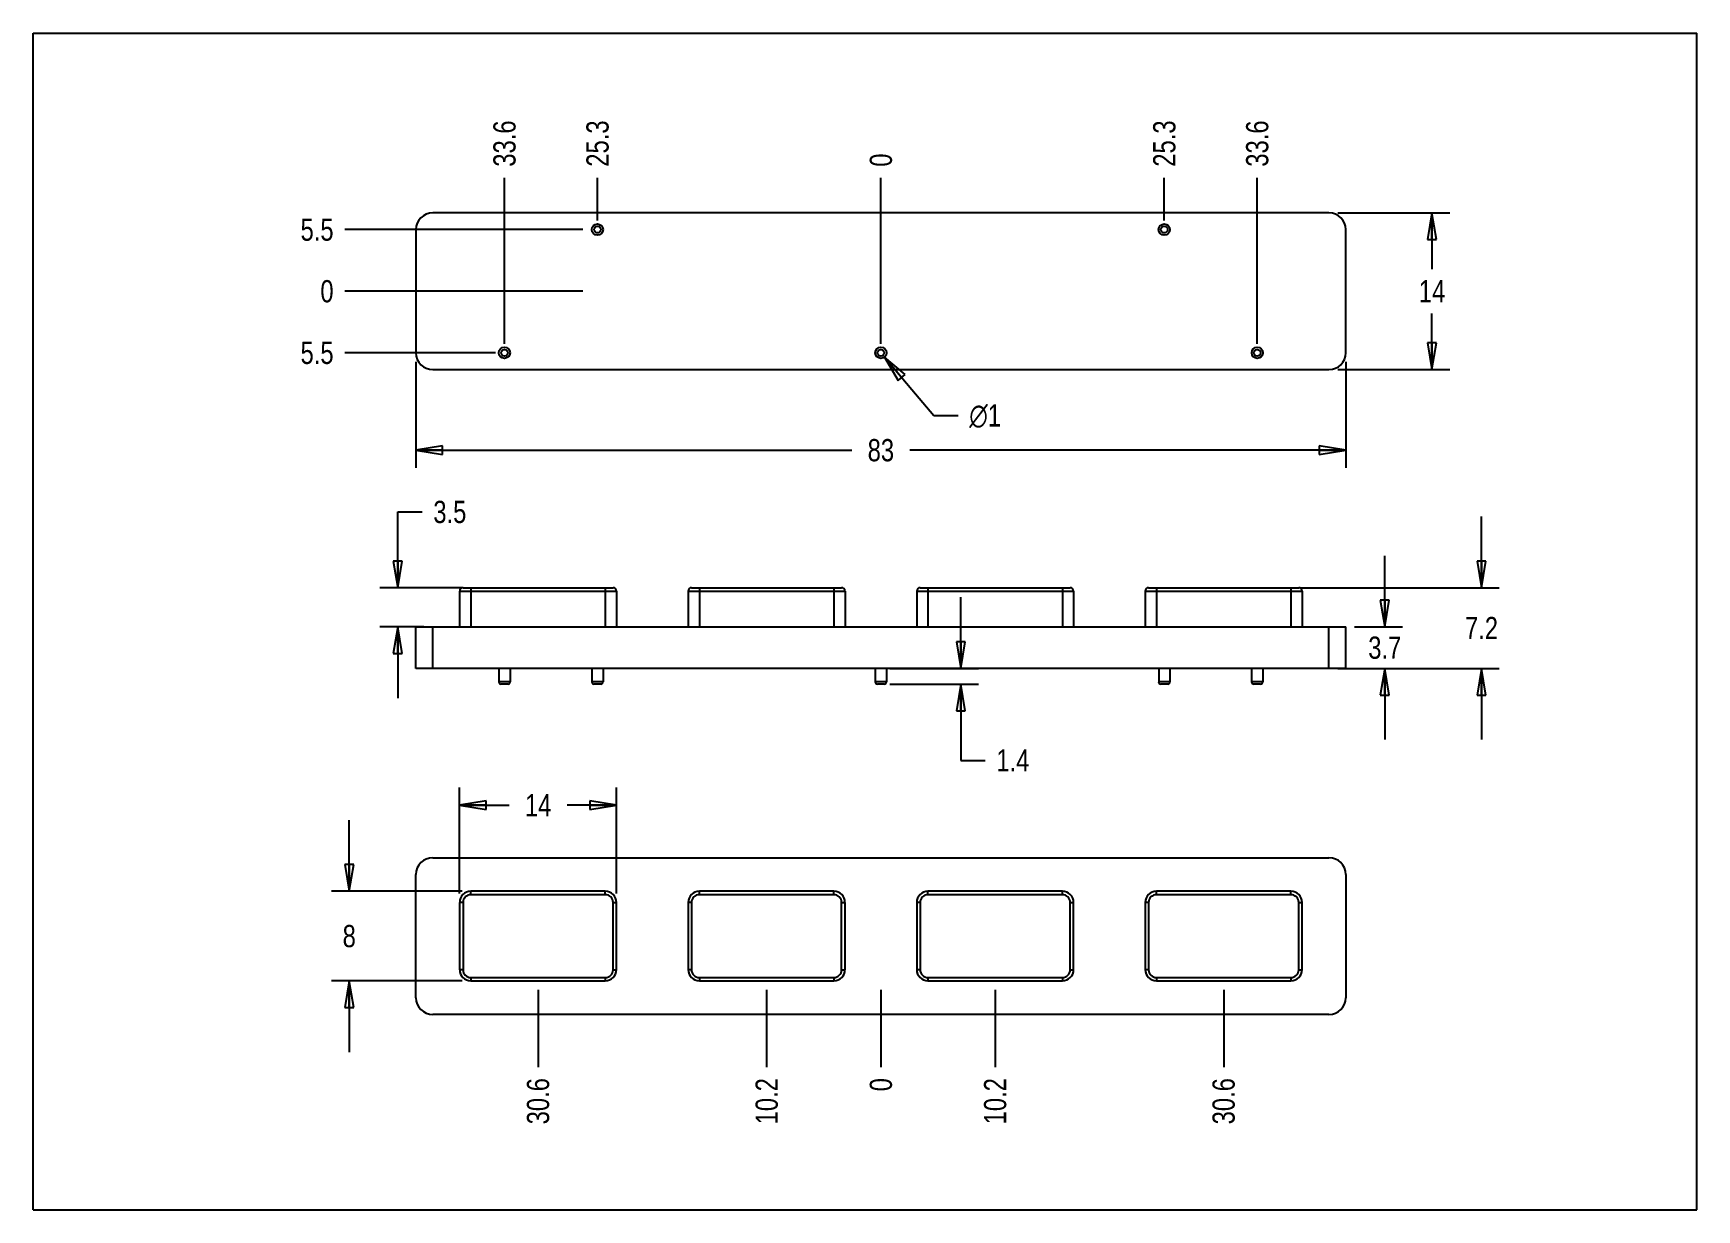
# Model space of a CAD drawing. Header units: inches. Extents: x 0 to 11.7, y 0 to 8.3.
import ezdxf

# ---------------------------------------------------------------- set-up
doc = ezdxf.new("R2010")
doc.units = ezdxf.units.IN
doc.header["$LTSCALE"] = 0.64311
doc.header["$MEASUREMENT"] = 0
doc.layers.get('0').update_dxf_attribs({"linetype": 'CONTINUOUS'})
doc.layers.add('02___PRT_ALL_AXES', color=7, linetype='CONTINUOUS')
doc.styles.get("Standard").update_dxf_attribs({"font": 'txt', "width": 0.8})
doc.styles.add('TEXTSTYLE_1', font='gdt', dxfattribs={"width": 0.8})
doc.dimstyles.new('DIMSTYLE_1', dxfattribs={"dimtxt": 0.15625, "dimasz": 0.1875, "dimexe": 0.125, "dimexo": 0.0625, "dimgap": 0.078125, "dimtad": 0, "dimtih": 1, "dimtoh": 1, "dimlfac": 0.5, "dimzin": 4, "dimdsep": 46, "dimtxsty": 'STANDARD', "dimblk": 'CLOSED', "dimblk1": 'CLOSED', "dimblk2": 'CLOSED', "dimcen": 0.09, "dimadec": 0, "dimazin": 0, "dimtfac": 1, "dimtofl": 0, "dimtmove": 0, "dimatfit": 3, "dimldrblk": 'CLOSED', "dimfxl": 1, "dimtolj": 1, "dimtzin": 4, "dimarcsym": 0})
doc.dimstyles.new('DIMSTYLE_2', dxfattribs={"dimtxt": 0.15625, "dimasz": 0.1875, "dimexe": 0.125, "dimexo": 0.0625, "dimgap": 0.09, "dimtad": 0, "dimtih": 1, "dimtoh": 1, "dimlfac": 0.5, "dimzin": 4, "dimdsep": 46, "dimtxsty": 'STANDARD', "dimblk": 'CLOSED', "dimblk1": 'CLOSED', "dimblk2": 'CLOSED', "dimcen": 0.09, "dimadec": 0, "dimazin": 0, "dimtfac": 1, "dimtofl": 0, "dimtmove": 0, "dimatfit": 3, "dimldrblk": 'CLOSED', "dimfxl": 1, "dimtolj": 1, "dimtzin": 4, "dimarcsym": 0})
doc.dimstyles.new('DIMSTYLE_3', dxfattribs={"dimtxt": 0.15625, "dimasz": 0.1875, "dimexe": 0.125, "dimexo": 0.0625, "dimgap": 0.09, "dimtad": 0, "dimtih": 1, "dimtoh": 1, "dimlfac": 0.5, "dimzin": 4, "dimdsep": 46, "dimtxsty": 'STANDARD', "dimblk": 'CLOSED', "dimblk1": 'CLOSED', "dimblk2": 'CLOSED', "dimcen": 0.09, "dimadec": 0, "dimazin": 0, "dimtfac": 1, "dimtmove": 0, "dimatfit": 2, "dimldrblk": 'CLOSED', "dimfxl": 1, "dimtolj": 1, "dimtzin": 4, "dimarcsym": 0})

# ---------------------------------------------------------------- blocks, each defined once
blk = doc.blocks.new('_CLOSED')
at = {"color": 0, "linetype": 'BYBLOCK'}
for p, q in [((0, 0), (-1, 0.167)), ((-1, 0.167), (-1, -0.167)), ((-1, -0.167), (0, 0)), ((-1, 0), (0, 0))]:
    blk.add_line(p, q, dxfattribs=at)
blk = doc.blocks.new('*D0')
at = {"color": 2, "linetype": 'CONTINUOUS'}
for p, q in [((2.221, 2.238), (2.221, 2.738)), ((3.014, 2.238), (2.096, 2.238)), ((3.014, 1.608), (2.096, 1.608)), ((2.221, 1.608), (2.221, 1.108))]:
    blk.add_line(p, q, dxfattribs=at)
at = {"color": 2, "linetype": 'CONTINUOUS', "xscale": 0.1875, "yscale": 0.1875, "zscale": 0.1875}
for p, rotation in [((2.221, 2.238), 270), ((2.221, 1.608), 90)]:
    blk.add_blockref('_CLOSED', p, dxfattribs=dict(at, rotation=rotation))
at = {"color": 2, "linetype": 'CONTINUOUS', "insert": (2.221, 2.001), "char_height": 0.156, "width": 0.125, "attachment_point": 2, "line_spacing_factor": 0.9}
blk.add_mtext('8', dxfattribs=at)
blk = doc.blocks.new('*D1')
at = {"color": 2, "linetype": 'CONTINUOUS'}
for p, q in [((2.997, 2.222), (2.997, 2.968)), ((4.1, 2.222), (4.1, 2.968)), ((2.997, 2.843), (3.345, 2.843)), ((4.1, 2.843), (3.752, 2.843))]:
    blk.add_line(p, q, dxfattribs=at)
at = {"color": 2, "linetype": 'CONTINUOUS', "xscale": 0.1875, "yscale": 0.1875, "zscale": 0.1875, "rotation": 180}
blk.add_blockref('_CLOSED', (2.997, 2.843), dxfattribs=at)
at = {"color": 2, "linetype": 'CONTINUOUS', "xscale": 0.1875, "yscale": 0.1875, "zscale": 0.1875}
blk.add_blockref('_CLOSED', (4.1, 2.843), dxfattribs=at)
at = {"color": 2, "linetype": 'CONTINUOUS', "insert": (3.549, 2.921), "char_height": 0.1562, "width": 0.25, "attachment_point": 2, "line_spacing_factor": 0.9}
blk.add_mtext('14', dxfattribs=at)
blk = doc.blocks.new('*D2')
at = {"color": 2, "linetype": 'CONTINUOUS'}
blk.add_line((5.155, 1.546), (5.155, 1.003), dxfattribs=at)
at = {"color": 2, "linetype": 'CONTINUOUS', "insert": (5.077, 0.925), "char_height": 0.1562, "width": 0.5, "attachment_point": 3, "rotation": 90, "line_spacing_factor": 0.9}
blk.add_mtext('10.2', dxfattribs=at)
blk = doc.blocks.new('*D3')
at = {"color": 2, "linetype": 'CONTINUOUS'}
blk.add_line((5.958, 1.546), (5.958, 1.003), dxfattribs=at)
at = {"color": 2, "linetype": 'CONTINUOUS', "insert": (5.88, 0.925), "char_height": 0.156, "width": 0.125, "attachment_point": 3, "rotation": 90, "line_spacing_factor": 0.9}
blk.add_mtext('0', dxfattribs=at)
blk = doc.blocks.new('*D4')
at = {"color": 2, "linetype": 'CONTINUOUS'}
blk.add_line((3.549, 1.546), (3.549, 1.003), dxfattribs=at)
at = {"color": 2, "linetype": 'CONTINUOUS', "insert": (3.47, 0.925), "char_height": 0.1562, "width": 0.5, "attachment_point": 3, "rotation": 90, "line_spacing_factor": 0.9}
blk.add_mtext('30.6', dxfattribs=at)
blk = doc.blocks.new('*D5')
at = {"color": 2, "linetype": 'CONTINUOUS'}
blk.add_line((6.761, 1.546), (6.761, 1.003), dxfattribs=at)
at = {"color": 2, "linetype": 'CONTINUOUS', "insert": (6.683, 0.925), "char_height": 0.1562, "width": 0.5, "attachment_point": 3, "rotation": 90, "line_spacing_factor": 0.9}
blk.add_mtext('10.2', dxfattribs=at)
blk = doc.blocks.new('*D6')
at = {"color": 2, "linetype": 'CONTINUOUS'}
blk.add_line((8.368, 1.546), (8.368, 1.003), dxfattribs=at)
at = {"color": 2, "linetype": 'CONTINUOUS', "insert": (8.289, 0.925), "char_height": 0.1562, "width": 0.5, "attachment_point": 3, "rotation": 90, "line_spacing_factor": 0.9}
blk.add_mtext('30.6', dxfattribs=at)
blk = doc.blocks.new('*D7')
at = {"color": 2, "linetype": 'CONTINUOUS'}
for p, q in [((9.5, 4.096), (9.5, 4.596)), ((9.288, 4.096), (9.625, 4.096)), ((9.288, 3.804), (9.625, 3.804)), ((9.5, 3.804), (9.5, 3.304))]:
    blk.add_line(p, q, dxfattribs=at)
at = {"color": 2, "linetype": 'CONTINUOUS', "xscale": 0.1875, "yscale": 0.1875, "zscale": 0.1875}
for p, rotation in [((9.5, 4.096), 270), ((9.5, 3.804), 90)]:
    blk.add_blockref('_CLOSED', p, dxfattribs=dict(at, rotation=rotation))
at = {"color": 2, "linetype": 'CONTINUOUS', "insert": (9.5, 4.028), "char_height": 0.1562, "width": 0.375, "attachment_point": 2, "line_spacing_factor": 0.9}
blk.add_mtext('3.7', dxfattribs=at)
blk = doc.blocks.new('*D8')
at = {"color": 2, "linetype": 'CONTINUOUS'}
for p, q in [((2.562, 4.371), (2.562, 4.904)), ((2.562, 4.904), (2.734, 4.904)), ((3.014, 4.371), (2.437, 4.371)), ((2.746, 4.096), (2.437, 4.096)), ((2.562, 4.096), (2.562, 3.596))]:
    blk.add_line(p, q, dxfattribs=at)
at = {"color": 2, "linetype": 'CONTINUOUS', "xscale": 0.1875, "yscale": 0.1875, "zscale": 0.1875}
for p, rotation in [((2.562, 4.371), 270), ((2.562, 4.096), 90)]:
    blk.add_blockref('_CLOSED', p, dxfattribs=dict(at, rotation=rotation))
at = {"color": 2, "linetype": 'CONTINUOUS', "insert": (2.812, 4.982), "char_height": 0.1562, "width": 0.375, "attachment_point": 1, "line_spacing_factor": 0.9}
blk.add_mtext('3.5', dxfattribs=at)
blk = doc.blocks.new('*D9')
at = {"color": 2, "linetype": 'CONTINUOUS'}
for p, q in [((10.18, 4.371), (10.18, 4.871)), ((8.902, 4.371), (10.305, 4.371)), ((9.17, 3.804), (10.305, 3.804)), ((10.18, 3.804), (10.18, 3.304))]:
    blk.add_line(p, q, dxfattribs=at)
at = {"color": 2, "linetype": 'CONTINUOUS', "xscale": 0.1875, "yscale": 0.1875, "zscale": 0.1875}
for p, rotation in [((10.18, 4.371), 270), ((10.18, 3.804), 90)]:
    blk.add_blockref('_CLOSED', p, dxfattribs=dict(at, rotation=rotation))
at = {"color": 2, "linetype": 'CONTINUOUS', "insert": (10.18, 4.166), "char_height": 0.1562, "width": 0.375, "attachment_point": 2, "line_spacing_factor": 0.9}
blk.add_mtext('7.2', dxfattribs=at)
blk = doc.blocks.new('*D10')
at = {"color": 2, "linetype": 'CONTINUOUS'}
for p, q in [((6.52, 3.804), (6.52, 4.304)), ((6.021, 3.804), (6.645, 3.804)), ((6.02, 3.694), (6.645, 3.694)), ((6.52, 3.694), (6.52, 3.158)), ((6.52, 3.158), (6.691, 3.158))]:
    blk.add_line(p, q, dxfattribs=at)
at = {"color": 2, "linetype": 'CONTINUOUS', "xscale": 0.1875, "yscale": 0.1875, "zscale": 0.1875}
for p, rotation in [((6.52, 3.804), 270), ((6.52, 3.694), 90)]:
    blk.add_blockref('_CLOSED', p, dxfattribs=dict(at, rotation=rotation))
at = {"color": 2, "linetype": 'CONTINUOUS', "insert": (6.77, 3.236), "char_height": 0.1562, "width": 0.375, "attachment_point": 1, "line_spacing_factor": 0.9}
blk.add_mtext('1.4', dxfattribs=at)
blk = doc.blocks.new('*D11')
at = {"color": 2, "linetype": 'CONTINUOUS'}
blk.add_line((3.864, 6.888), (2.189, 6.888), dxfattribs=at)
at = {"color": 2, "linetype": 'CONTINUOUS', "insert": (2.111, 6.966), "char_height": 0.1562, "width": 0.375, "attachment_point": 3, "line_spacing_factor": 0.9}
blk.add_mtext('5.5', dxfattribs=at)
blk = doc.blocks.new('*D12')
at = {"color": 2, "linetype": 'CONTINUOUS'}
blk.add_line((3.864, 6.455), (2.189, 6.455), dxfattribs=at)
at = {"color": 2, "linetype": 'CONTINUOUS', "insert": (2.111, 6.533), "char_height": 0.156, "width": 0.125, "attachment_point": 3, "line_spacing_factor": 0.9}
blk.add_mtext('0', dxfattribs=at)
blk = doc.blocks.new('*D13')
at = {"color": 2, "linetype": 'CONTINUOUS'}
blk.add_line((3.25, 6.022), (2.189, 6.022), dxfattribs=at)
at = {"color": 2, "linetype": 'CONTINUOUS', "insert": (2.111, 6.1), "char_height": 0.1562, "width": 0.375, "attachment_point": 3, "line_spacing_factor": 0.9}
blk.add_mtext('5.5', dxfattribs=at)
blk = doc.blocks.new('*D14')
at = {"color": 2, "linetype": 'CONTINUOUS'}
blk.add_line((3.312, 6.085), (3.312, 7.252), dxfattribs=at)
at = {"color": 2, "linetype": 'CONTINUOUS', "insert": (3.234, 7.33), "char_height": 0.1562, "width": 0.5, "attachment_point": 1, "rotation": 90, "line_spacing_factor": 0.9}
blk.add_mtext('33.6', dxfattribs=at)
blk = doc.blocks.new('*D15')
at = {"color": 2, "linetype": 'CONTINUOUS'}
blk.add_line((5.958, 6.085), (5.958, 7.252), dxfattribs=at)
at = {"color": 2, "linetype": 'CONTINUOUS', "insert": (5.88, 7.33), "char_height": 0.156, "width": 0.125, "attachment_point": 1, "rotation": 90, "line_spacing_factor": 0.9}
blk.add_mtext('0', dxfattribs=at)
blk = doc.blocks.new('*D16')
at = {"color": 2, "linetype": 'CONTINUOUS'}
blk.add_line((3.966, 6.951), (3.966, 7.252), dxfattribs=at)
at = {"color": 2, "linetype": 'CONTINUOUS', "insert": (3.888, 7.33), "char_height": 0.1562, "width": 0.5, "attachment_point": 1, "rotation": 90, "line_spacing_factor": 0.9}
blk.add_mtext('25.3', dxfattribs=at)
blk = doc.blocks.new('*D17')
at = {"color": 2, "linetype": 'CONTINUOUS'}
blk.add_line((7.95, 6.951), (7.95, 7.252), dxfattribs=at)
at = {"color": 2, "linetype": 'CONTINUOUS', "insert": (7.872, 7.33), "char_height": 0.1562, "width": 0.5, "attachment_point": 1, "rotation": 90, "line_spacing_factor": 0.9}
blk.add_mtext('25.3', dxfattribs=at)
blk = doc.blocks.new('*D18')
at = {"color": 2, "linetype": 'CONTINUOUS'}
blk.add_line((8.604, 6.085), (8.604, 7.252), dxfattribs=at)
at = {"color": 2, "linetype": 'CONTINUOUS', "insert": (8.525, 7.33), "char_height": 0.1562, "width": 0.5, "attachment_point": 1, "rotation": 90, "line_spacing_factor": 0.9}
blk.add_mtext('33.6', dxfattribs=at)
blk = doc.blocks.new('*D19')
at = {"color": 2, "linetype": 'CONTINUOUS'}
for p, q in [((9.17, 7.006), (9.957, 7.006)), ((9.832, 7.006), (9.832, 6.611)), ((9.832, 5.904), (9.832, 6.299)), ((9.17, 5.904), (9.957, 5.904))]:
    blk.add_line(p, q, dxfattribs=at)
at = {"color": 2, "linetype": 'CONTINUOUS', "xscale": 0.1875, "yscale": 0.1875, "zscale": 0.1875}
for p, rotation in [((9.832, 7.006), 90), ((9.832, 5.904), 270)]:
    blk.add_blockref('_CLOSED', p, dxfattribs=dict(at, rotation=rotation))
at = {"color": 2, "linetype": 'CONTINUOUS', "insert": (9.832, 6.533), "char_height": 0.1562, "width": 0.25, "attachment_point": 2, "line_spacing_factor": 0.9}
blk.add_mtext('14', dxfattribs=at)
blk = doc.blocks.new('*D20')
at = {"color": 2, "linetype": 'CONTINUOUS'}
for p, q in [((2.69, 5.959), (2.69, 5.213)), ((9.226, 5.959), (9.226, 5.213)), ((2.69, 5.338), (5.755, 5.338)), ((9.226, 5.338), (6.161, 5.338))]:
    blk.add_line(p, q, dxfattribs=at)
at = {"color": 2, "linetype": 'CONTINUOUS', "xscale": 0.1875, "yscale": 0.1875, "zscale": 0.1875, "rotation": 180}
blk.add_blockref('_CLOSED', (2.69, 5.338), dxfattribs=at)
at = {"color": 2, "linetype": 'CONTINUOUS', "xscale": 0.1875, "yscale": 0.1875, "zscale": 0.1875}
blk.add_blockref('_CLOSED', (9.226, 5.338), dxfattribs=at)
at = {"color": 2, "linetype": 'CONTINUOUS', "insert": (5.958, 5.416), "char_height": 0.1562, "width": 0.25, "attachment_point": 2, "line_spacing_factor": 0.9}
blk.add_mtext('83', dxfattribs=at)
blk = doc.blocks.new('*D21')
at = {"color": 2, "linetype": 'CONTINUOUS'}
for p, q in [((5.983, 5.992), (6.33, 5.581)), ((6.33, 5.581), (6.502, 5.581))]:
    blk.add_line(p, q, dxfattribs=at)
at = {"color": 2, "linetype": 'CONTINUOUS', "xscale": 0.1875, "yscale": 0.1875, "zscale": 0.1875, "rotation": 130.1682585228}
blk.add_blockref('_CLOSED', (5.983, 5.992), dxfattribs=at)
at = {"color": 2, "linetype": 'CONTINUOUS', "insert": (6.58, 5.66), "char_height": 0.15625, "width": 0.33333, "attachment_point": 1, "line_spacing_factor": 0.9, "style": 'TEXTSTYLE_1'}
blk.add_mtext('{\\Fgdt;n}\\Ftxt;1', dxfattribs=at)

msp = doc.modelspace()

# ---------------------------------------------------------------- linework, layer by layer
at = {"color": 7, "linetype": 'CONTINUOUS'}
for p, q in [((0, 0), (0, 8.268)), ((0, 8.268), (11.693, 8.268)), ((11.693, 0), (11.693, 8.268)), ((9.108, 7.006), (2.808, 7.006)), ((2.69, 6.888), (2.69, 6.022)), ((9.226, 6.022), (9.226, 6.888)), ((2.808, 5.904), (9.108, 5.904)), ((2.997, 4.348), (2.997, 4.096)), ((2.997, 4.348), (4.1, 4.348)), ((3.021, 4.371), (4.076, 4.371)), ((3.076, 4.371), (3.076, 4.096)), ((4.021, 4.371), (4.021, 4.096)), ((4.1, 4.348), (4.1, 4.096)), ((4.604, 4.348), (4.604, 4.096)), ((4.604, 4.348), (5.706, 4.348)), ((4.627, 4.371), (5.682, 4.371)), ((4.682, 4.371), (4.682, 4.096)), ((5.627, 4.371), (5.627, 4.096)), ((5.706, 4.348), (5.706, 4.096)), ((6.21, 4.348), (6.21, 4.096)), ((6.21, 4.348), (7.312, 4.348)), ((6.234, 4.371), (7.289, 4.371)), ((6.289, 4.371), (6.289, 4.096)), ((7.234, 4.371), (7.234, 4.096)), ((7.312, 4.348), (7.312, 4.096)), ((7.816, 4.348), (8.919, 4.348)), ((7.816, 4.348), (7.816, 4.096)), ((7.84, 4.371), (8.895, 4.371)), ((7.895, 4.371), (7.895, 4.096)), ((8.84, 4.371), (8.84, 4.096)), ((8.919, 4.348), (8.919, 4.096)), ((2.69, 3.804), (2.69, 4.096)), ((2.69, 4.096), (9.226, 4.096)), ((2.808, 3.804), (2.808, 4.096)), ((9.108, 3.804), (9.108, 4.096)), ((9.226, 3.804), (9.226, 4.096)), ((9.226, 3.804), (2.69, 3.804)), ((3.273, 3.804), (3.273, 3.71)), ((3.352, 3.804), (3.352, 3.71)), ((3.926, 3.804), (3.926, 3.71)), ((4.005, 3.804), (4.005, 3.71)), ((5.919, 3.804), (5.919, 3.71)), ((5.997, 3.804), (5.997, 3.71)), ((7.911, 3.804), (7.911, 3.71)), ((7.989, 3.804), (7.989, 3.71)), ((8.564, 3.804), (8.564, 3.71)), ((8.643, 3.804), (8.643, 3.71)), ((3.352, 3.71), (3.273, 3.71)), ((3.336, 3.694), (3.289, 3.694)), ((4.005, 3.71), (3.926, 3.71)), ((3.989, 3.694), (3.942, 3.694)), ((5.997, 3.71), (5.919, 3.71)), ((5.981, 3.694), (5.934, 3.694)), ((7.989, 3.71), (7.911, 3.71)), ((7.974, 3.694), (7.926, 3.694)), ((8.643, 3.71), (8.564, 3.71)), ((8.627, 3.694), (8.58, 3.694)), ((2.808, 2.474), (9.108, 2.474)), ((2.69, 1.49), (2.69, 2.356)), ((9.226, 2.356), (9.226, 1.49)), ((3.076, 2.214), (3.076, 2.238)), ((4.021, 2.238), (3.076, 2.238)), ((4.021, 2.214), (4.021, 2.238)), ((4.682, 2.214), (4.682, 2.238)), ((5.627, 2.238), (4.682, 2.238)), ((5.627, 2.214), (5.627, 2.238)), ((6.289, 2.214), (6.289, 2.238)), ((7.234, 2.238), (6.289, 2.238)), ((7.234, 2.214), (7.234, 2.238)), ((8.84, 2.238), (7.895, 2.238)), ((7.895, 2.214), (7.895, 2.238)), ((8.84, 2.214), (8.84, 2.238)), ((2.997, 2.159), (2.997, 1.687)), ((3.021, 2.159), (2.997, 2.159)), ((3.021, 2.159), (3.021, 1.687)), ((4.021, 2.214), (3.076, 2.214)), ((4.076, 1.687), (4.076, 2.159)), ((4.076, 2.159), (4.1, 2.159)), ((4.1, 1.687), (4.1, 2.159)), ((4.604, 2.159), (4.604, 1.687)), ((4.627, 2.159), (4.604, 2.159)), ((4.627, 2.159), (4.627, 1.687)), ((5.627, 2.214), (4.682, 2.214)), ((5.682, 1.687), (5.682, 2.159)), ((5.682, 2.159), (5.706, 2.159)), ((5.706, 1.687), (5.706, 2.159)), ((6.234, 2.159), (6.21, 2.159)), ((6.21, 2.159), (6.21, 1.687)), ((6.234, 2.159), (6.234, 1.687)), ((7.234, 2.214), (6.289, 2.214)), ((7.289, 2.159), (7.312, 2.159)), ((7.289, 1.687), (7.289, 2.159)), ((7.312, 1.687), (7.312, 2.159)), ((7.84, 2.159), (7.816, 2.159)), ((7.816, 2.159), (7.816, 1.687)), ((7.84, 2.159), (7.84, 1.687)), ((8.84, 2.214), (7.895, 2.214)), ((8.895, 2.159), (8.919, 2.159)), ((8.895, 1.687), (8.895, 2.159)), ((8.919, 1.687), (8.919, 2.159)), ((3.021, 1.687), (2.997, 1.687)), ((4.076, 1.687), (4.1, 1.687)), ((4.627, 1.687), (4.604, 1.687)), ((5.682, 1.687), (5.706, 1.687)), ((6.234, 1.687), (6.21, 1.687)), ((7.289, 1.687), (7.312, 1.687)), ((7.84, 1.687), (7.816, 1.687)), ((8.895, 1.687), (8.919, 1.687)), ((3.076, 1.632), (3.076, 1.608)), ((3.076, 1.632), (4.021, 1.632)), ((3.076, 1.608), (4.021, 1.608)), ((4.021, 1.632), (4.021, 1.608)), ((4.682, 1.632), (4.682, 1.608)), ((4.682, 1.632), (5.627, 1.632)), ((4.682, 1.608), (5.627, 1.608)), ((5.627, 1.632), (5.627, 1.608)), ((6.289, 1.632), (7.234, 1.632)), ((6.289, 1.632), (6.289, 1.608)), ((6.289, 1.608), (7.234, 1.608)), ((7.234, 1.632), (7.234, 1.608)), ((7.895, 1.632), (8.84, 1.632)), ((7.895, 1.632), (7.895, 1.608)), ((7.895, 1.608), (8.84, 1.608)), ((8.84, 1.632), (8.84, 1.608)), ((9.108, 1.372), (2.808, 1.372)), ((0, 0), (11.693, 0))]:
    msp.add_line(p, q, dxfattribs=at)
for centre, radius in [((3.966, 6.888), 0.0394), ((3.966, 6.888), 0.0236), ((7.95, 6.888), 0.0394), ((7.95, 6.888), 0.0236), ((3.312, 6.022), 0.0394), ((3.312, 6.022), 0.0236), ((5.958, 6.022), 0.0394), ((5.958, 6.022), 0.0236), ((8.604, 6.022), 0.0394), ((8.604, 6.022), 0.0236)]:
    msp.add_circle(centre, radius, dxfattribs=at)
for centre, radius, start, end in [((2.808, 6.888), 0.118, 90, 180), ((9.108, 6.888), 0.118, 0, 90), ((2.808, 6.022), 0.118, 180, 270), ((9.108, 6.022), 0.118, 270, 360), ((3.021, 4.348), 0.0236, 90, 180), ((4.076, 4.348), 0.0236, 0, 90), ((4.627, 4.348), 0.0236, 90, 180), ((5.682, 4.348), 0.0236, 0, 90), ((6.234, 4.348), 0.0236, 90, 180), ((7.289, 4.348), 0.0236, 0, 90), ((7.84, 4.348), 0.0236, 90, 180), ((8.895, 4.348), 0.0236, 0, 90), ((3.289, 3.71), 0.0157, 180, 270), ((3.336, 3.71), 0.0157, 270, 360), ((3.942, 3.71), 0.0157, 180, 270), ((3.989, 3.71), 0.0157, 270, 360), ((5.934, 3.71), 0.0157, 180, 270), ((5.981, 3.71), 0.0157, 270, 360), ((7.926, 3.71), 0.0157, 180, 270), ((7.974, 3.71), 0.0157, 270, 360), ((8.58, 3.71), 0.0157, 180, 270), ((8.627, 3.71), 0.0157, 270, 360), ((2.808, 2.356), 0.118, 90, 180), ((9.108, 2.356), 0.118, 0, 90), ((3.076, 2.159), 0.0787, 90, 180), ((4.021, 2.159), 0.0787, 0, 90), ((4.682, 2.159), 0.0787, 90, 180), ((5.627, 2.159), 0.0787, 0, 90), ((6.289, 2.159), 0.0787, 90, 180), ((7.234, 2.159), 0.0787, 0, 90), ((7.895, 2.159), 0.0787, 90, 180), ((8.84, 2.159), 0.0787, 0, 90), ((3.076, 2.159), 0.0551, 90, 180), ((4.021, 2.159), 0.0551, 0, 90), ((4.682, 2.159), 0.0551, 90, 180), ((5.627, 2.159), 0.0551, 0, 90), ((6.289, 2.159), 0.0551, 90, 180), ((7.234, 2.159), 0.0551, 0, 90), ((7.895, 2.159), 0.0551, 90, 180), ((8.84, 2.159), 0.0551, 0, 90), ((3.076, 1.687), 0.0787, 180, 270), ((3.076, 1.687), 0.0551, 180, 270), ((4.021, 1.687), 0.0787, 270, 360), ((4.021, 1.687), 0.0551, 270, 360), ((4.682, 1.687), 0.0787, 180, 270), ((4.682, 1.687), 0.0551, 180, 270), ((5.627, 1.687), 0.0787, 270, 360), ((5.627, 1.687), 0.0551, 270, 360), ((6.289, 1.687), 0.0787, 180, 270), ((6.289, 1.687), 0.0551, 180, 270), ((7.234, 1.687), 0.0787, 270, 360), ((7.234, 1.687), 0.0551, 270, 360), ((7.895, 1.687), 0.0787, 180, 270), ((7.895, 1.687), 0.0551, 180, 270), ((8.84, 1.687), 0.0787, 270, 360), ((8.84, 1.687), 0.0551, 270, 360), ((2.808, 1.49), 0.118, 180, 270), ((9.108, 1.49), 0.118, 270, 360)]:
    msp.add_arc(centre, radius, start, end, dxfattribs=at)
at = {"layer": '02___PRT_ALL_AXES', "color": 7, "linetype": 'CONTINUOUS'}
for p, q in [((3.273, 3.804), (3.273, 3.71)), ((3.352, 3.804), (3.352, 3.71)), ((3.926, 3.804), (3.926, 3.71)), ((4.005, 3.804), (4.005, 3.71)), ((5.919, 3.804), (5.919, 3.71)), ((5.997, 3.804), (5.997, 3.71)), ((7.911, 3.804), (7.911, 3.71)), ((7.989, 3.804), (7.989, 3.71)), ((8.564, 3.804), (8.564, 3.71)), ((8.643, 3.804), (8.643, 3.71))]:
    msp.add_line(p, q, dxfattribs=at)

# ---------------------------------------------------------------- dimensions: what is measured, and where the dimension line sits
at = {"color": 2, "linetype": 'CONTINUOUS'}
for feature_location, offset, dtype, origin, picture, middle in [((3.312, 6.085), (0, 1.168), 1, (5.958, 6.022), '*D14', (3.312, 7.58)), ((3.966, 6.951), (0, 0.302), 1, (5.958, 6.888), '*D16', (3.966, 7.58)), ((7.95, 6.951), (0, 0.302), 1, (5.958, 6.888), '*D17', (7.95, 7.58)), ((8.604, 6.085), (0, 1.168), 1, (5.958, 6.022), '*D18', (8.604, 7.58)), ((5.958066424, 6.084596162), (0, 1.16777497), 1, (5.958066424, 6.022096162), '*D15', (5.958066424, 7.392996132)), ((3.864, 6.888), (-1.675, 0), 0, (3.926, 6.455), '*D11', (1.923, 6.888)), ((3.25, 6.022), (-1.061, 0), 0, (3.312, 6.455), '*D13', (1.923, 6.022)), ((3.863881385, 6.454852068), (-1.674771532, 0), 0, (3.926381385, 6.454852068), '*D12', (2.048484852, 6.454852068)), ((3.549, 1.546), (0, -0.543), 1, (5.958, 1.608), '*D4', (3.549, 0.675)), ((5.155, 1.546), (0, -0.543), 1, (5.958, 1.608), '*D2', (5.155, 0.675)), ((5.958066424, 1.545635081), (0, -0.542567369), 1, (5.958066424, 1.608135081), '*D3', (5.958066424, 0.862442712)), ((6.761, 1.546), (0, -0.543), 1, (5.958, 1.608), '*D5', (6.761, 0.675)), ((8.3675, 1.5456), (0, -0.5426), 1, (5.9581, 1.6081), '*D6', (8.3675, 0.6749))]:
    dim = msp.add_ordinate_dim(feature_location=feature_location, offset=offset, dtype=dtype, origin=origin, dimstyle='DIMSTYLE_2', override={"dimtad": 1, "dimtih": 0, "dimtoh": 0}, dxfattribs=at)
    dim.commit()
    dim.dimension.update_dxf_attribs({"geometry": picture, "text_midpoint": middle})
for base, p1, p2, angle, picture, middle in [((9.832, 5.904), (9.108, 7.006), (9.108, 5.904), 270, '*D19', (9.832, 6.455)), ((2.69, 5.338), (9.226, 6.022), (2.69, 6.022), 180, '*D20', (5.958, 5.338)), ((2.562, 4.096), (3.076, 4.371), (2.808, 4.096), 270, '*D8', (2.999, 4.904)), ((10.18, 3.804), (8.84, 4.371), (9.108, 3.804), 270, '*D9', (10.18, 4.088)), ((9.5, 3.804), (9.226, 4.096), (9.226, 3.804), 270, '*D7', (9.5, 3.95)), ((6.5196, 3.694), (5.9581, 3.8042), (5.9579, 3.694), 270, '*D10', (6.9571, 3.1581)), ((2.22073, 1.60814), (3.07618, 2.23806), (3.07618, 1.60814), 270, '*D0', (2.22073, 1.9231))]:
    dim = msp.add_linear_dim(base=base, p1=p1, p2=p2, angle=angle, dimstyle='DIMSTYLE_1', dxfattribs=at)
    dim.commit()
    dim.dimension.update_dxf_attribs({"geometry": picture, "text_midpoint": middle, "dimtype": 160})
dim = msp.add_diameter_dim_2p(p1=(5.983, 5.992), p2=(5.932, 6.052), text='%%c<>', dimstyle='DIMSTYLE_3', override={"dimpost": '<>'}, dxfattribs=at)
dim.commit()
dim.dimension.update_dxf_attribs({"geometry": '*D21', "text_midpoint": (6.747, 5.581), "dimtype": 163})
dim = msp.add_linear_dim(base=(4.1, 2.843), p1=(2.997, 2.159), p2=(4.1, 2.159), dimstyle='DIMSTYLE_1', dxfattribs=at)
dim.commit()
dim.dimension.update_dxf_attribs({"geometry": '*D1', "text_midpoint": (3.549, 2.843), "dimtype": 160})

doc.saveas('drawing.dxf')
